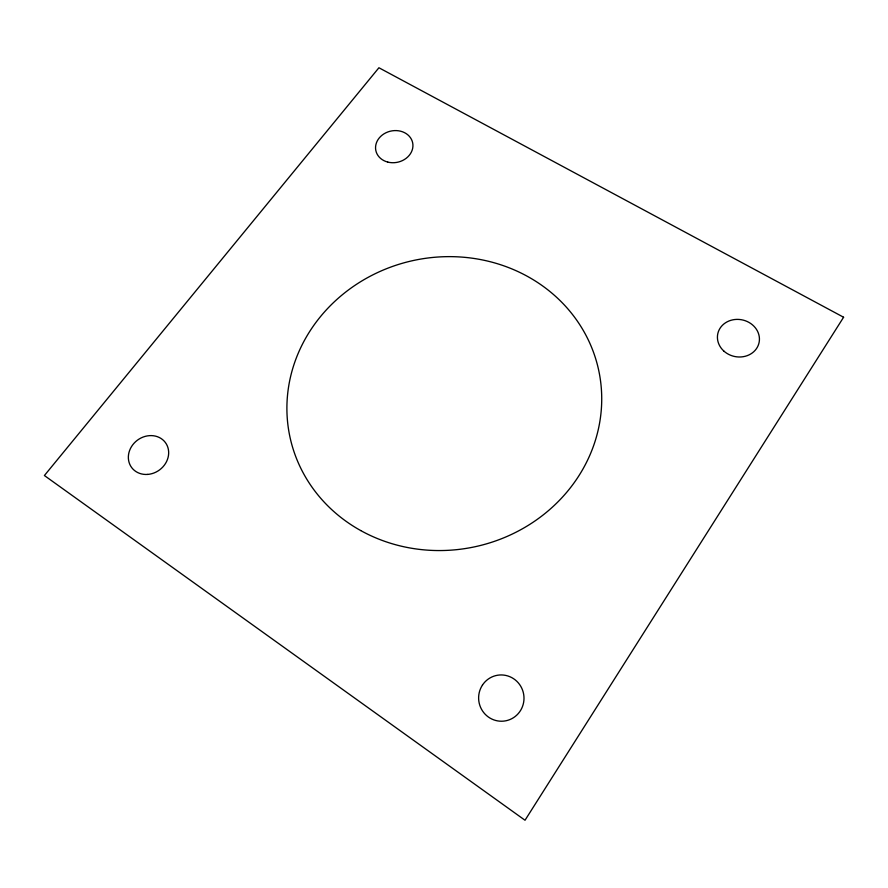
<?xml version="1.0" encoding="UTF-8"?>
<svg xmlns="http://www.w3.org/2000/svg" width="888" height="888" viewBox="0 0 888 888"><rect width="100%" height="100%" fill="white"/><g stroke="black" fill="none" stroke-linecap="round" stroke-linejoin="round"><path stroke-width="1.33" d="M843.6 317.238L525.019 820.246L44.4 475.535L378.921 67.754L843.6 317.238M723.709 350.927A21.112 18.692 12.3 0 0 758.774 343.8A21.112 18.692 12.3 0 0 732.789 319.835A21.112 18.692 12.3 0 0 723.709 350.927M482.473 685.059A23.155 22.677 81 0 0 499.766 721.167A23.155 22.677 81 0 0 521.689 688.045A23.155 22.677 81 0 0 482.473 685.059M360.695 530.547A157.931 146.398 -12.5 0 0 601.62 404.24A157.931 146.398 -12.5 0 0 370.629 276.002A157.931 146.398 -12.5 0 0 360.695 530.547M147.674 474.414A21.001 18.537 -36.4 0 0 166.378 444.044A21.001 18.537 -36.4 0 0 131.48 446.642A21.001 18.537 -36.4 0 0 147.674 474.414M387.745 162.082A18.826 15.951 -12.1 0 0 412.676 142.868A18.826 15.951 -12.1 0 0 382.295 135.009A18.826 15.951 -12.1 0 0 387.745 162.082"/></g></svg>
